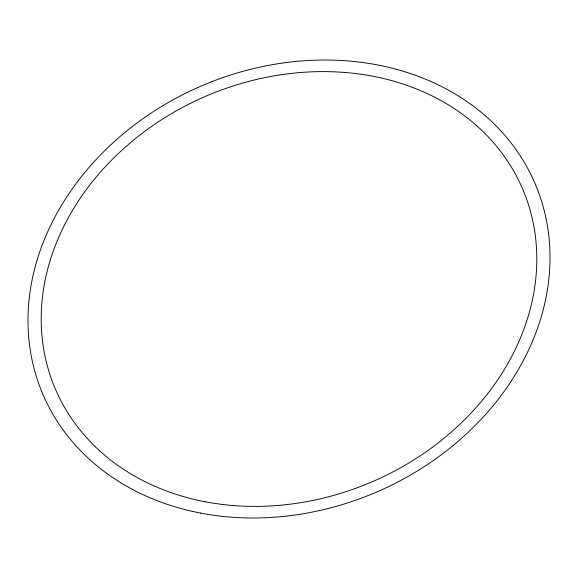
<?xml version="1.0" encoding="UTF-8"?>
<svg xmlns="http://www.w3.org/2000/svg" width="578" height="578" viewBox="0 0 578 578"><rect width="100%" height="100%" fill="white"/><g stroke="black" fill="none" stroke-linecap="round" stroke-linejoin="round"><path stroke-width="0.87" d="M200.573 513.083A267.693 221.143 -23.2 0 0 545.892 217.776A267.693 221.143 -23.2 0 0 120.535 136.141A267.693 221.143 -23.2 0 0 200.573 513.083M205.046 501.74A254.147 209.951 -23.2 0 0 532.887 221.381A254.147 209.951 -23.2 0 0 129.06 143.871A254.147 209.951 -23.2 0 0 205.046 501.74"/></g></svg>
